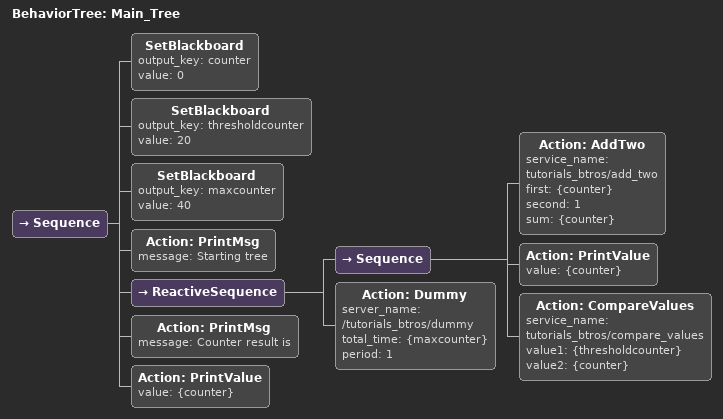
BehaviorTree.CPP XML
<?xml version="1.0"?>
<!-- With the reactive feedback you can run a node continuously while the DUmmy action is RUNNING -->
<root main_tree_to_execute ="Main_Tree">
	<BehaviorTree ID="Main_Tree">
		<Sequence>
		 	<SetBlackboard output_key="counter" value="0"/>
		 	<SetBlackboard output_key="thresholdcounter" value="20"/>
		 	<SetBlackboard output_key="maxcounter" value="40"/>
		 	<Action ID="PrintMsg" message="Starting tree"/>
		 	<ReactiveSequence>
			  <!-- When the condition changes its state from SUCCESS to FAILURE the counter DummyAction will stop counting-->
				  <Sequence>
					  <Action ID="AddTwo" service_name = "tutorials_btros/add_two"	first = "{counter}" second= "1"	sum = "{counter}" />
					  <Action ID="PrintValue" value="{counter}"/>
		 			  <Action ID="CompareValues" service_name="tutorials_btros/compare_values"  value1="{thresholdcounter}" value2="{counter}" />
				  </Sequence>
		 		<Action ID="Dummy" server_name="/tutorials_btros/dummy" total_time="{maxcounter}"  period="1" />
			</ReactiveSequence>
	    <Action ID="PrintMsg" message="Counter result is"/>
			<Action ID="PrintValue" value="{counter}"/>
		</Sequence>
	</BehaviorTree>
</root>
